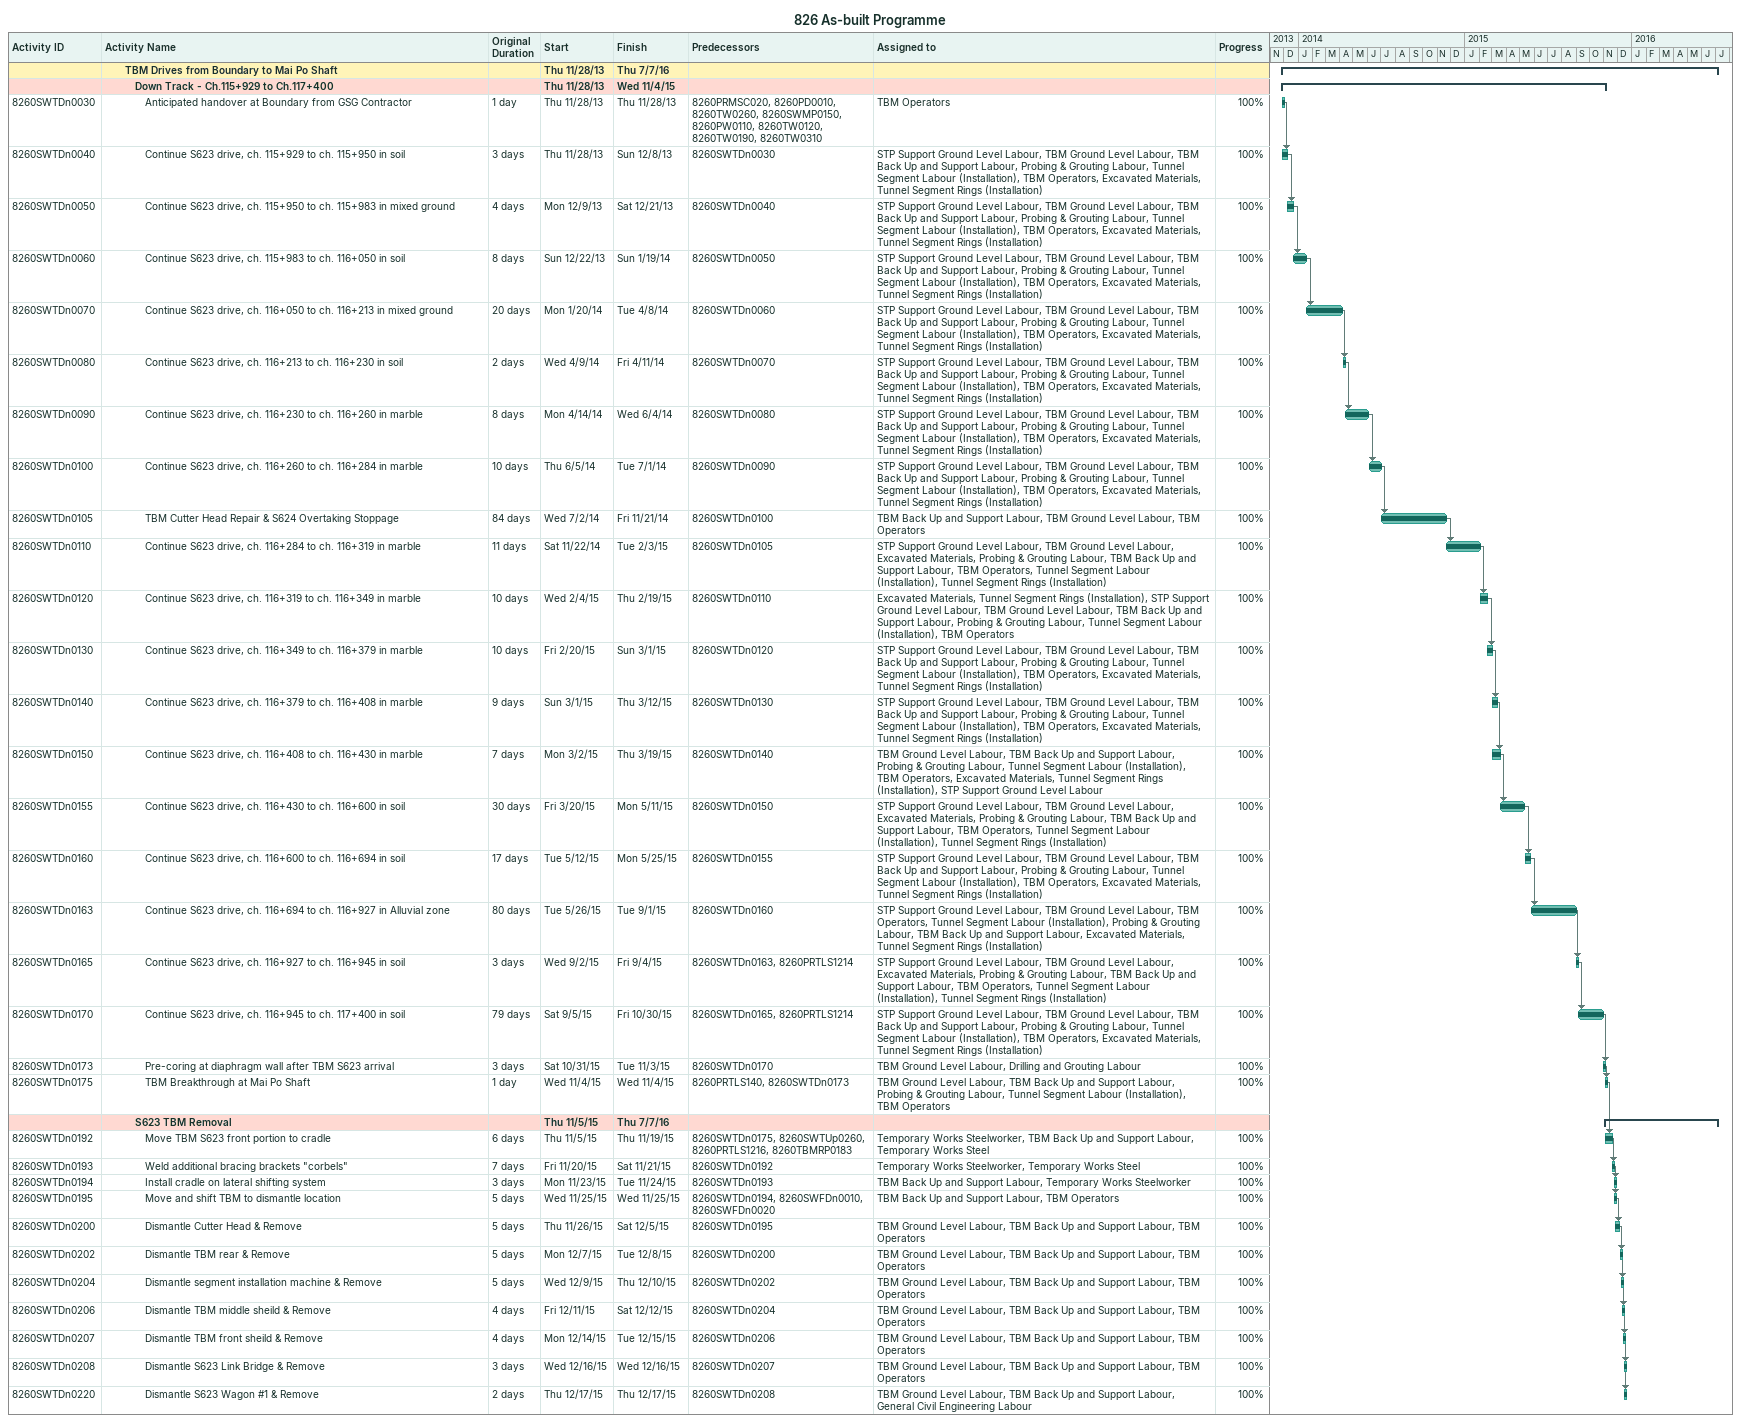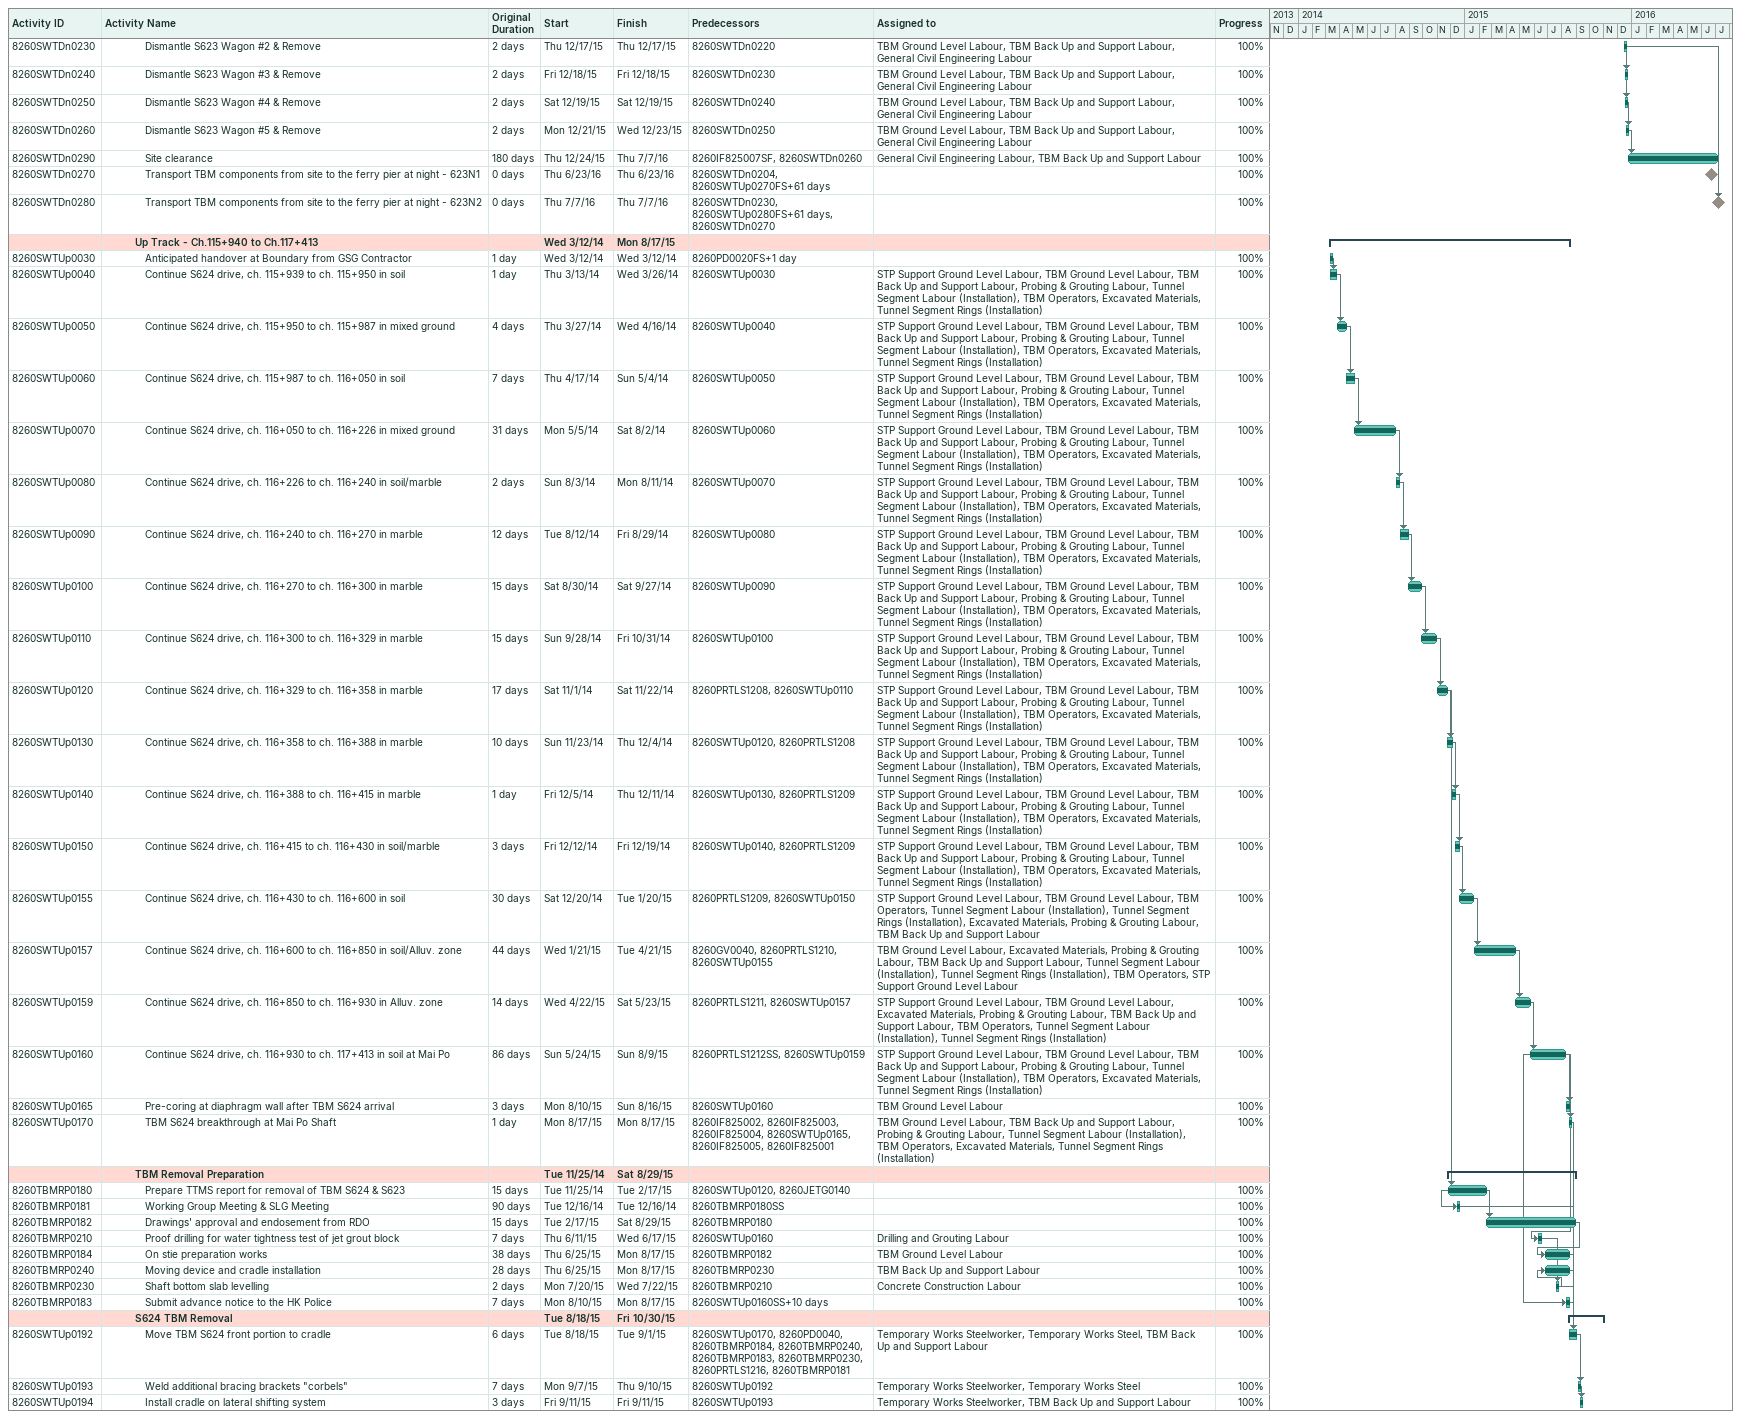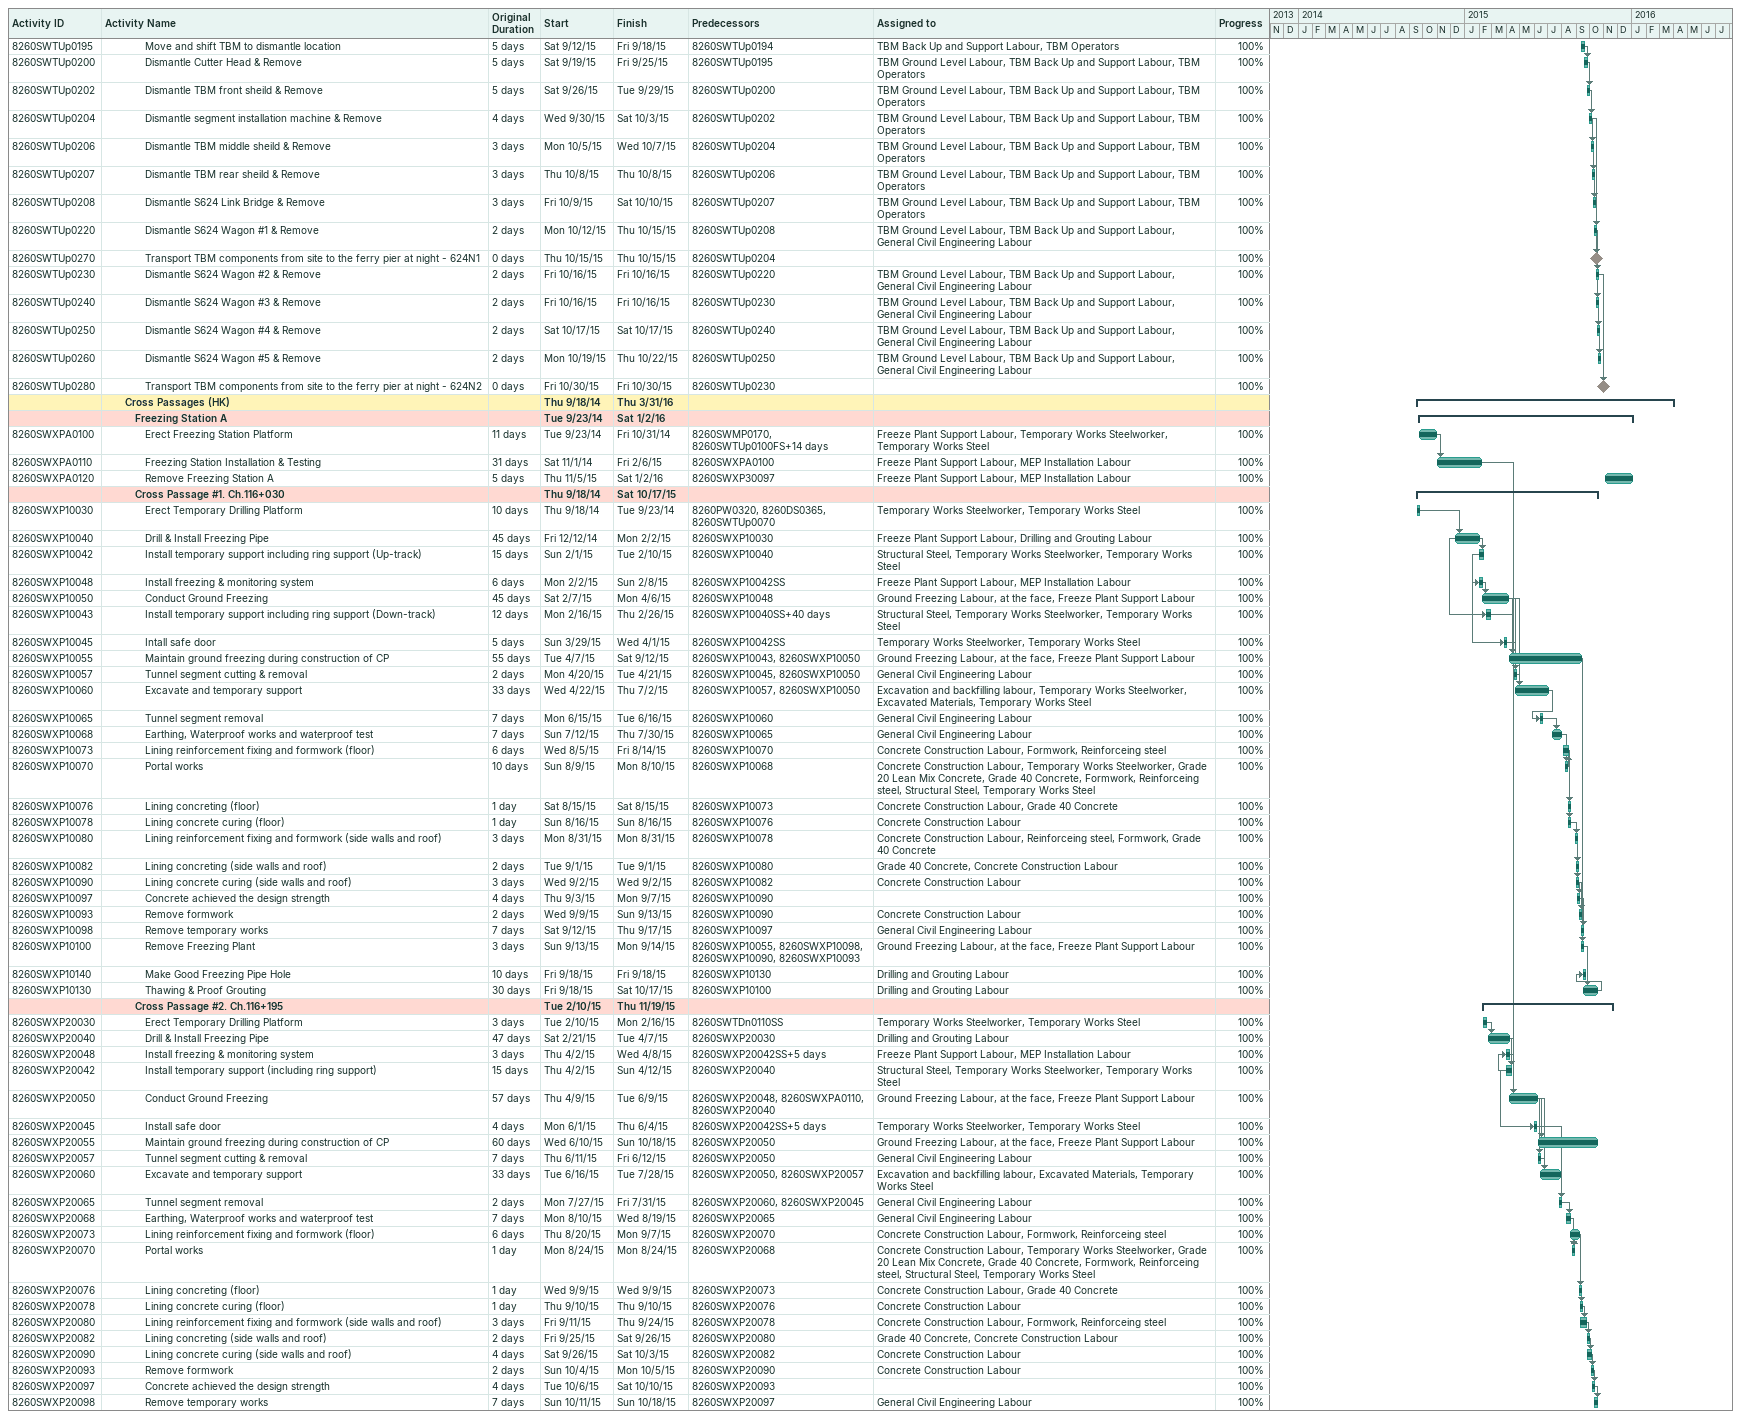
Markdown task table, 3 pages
826 As-built Programme

| ID | Level | Task | Original duration | Start | Finish | Predecessors | Resources | % complete |
|---|---|---|---|---|---|---|---|---|
|  | 3 | **TBM Drives from Boundary to Mai Po Shaft** |  | 2013-11-28 | 2016-07-07 |  |  |  |
|  | 4 | **Down Track - Ch.115+929 to Ch.117+400** |  | 2013-11-28 | 2015-11-04 |  |  |  |
| 8260SWTDn0030 | 5 | Anticipated handover at Boundary from GSG Contractor | 1d | 2013-11-28 | 2013-11-28 | 8260PRMSC020, 8260PD0010, 8260TW0260, 8260SWMP0150, 8260PW0110, 8260TW0120, 8260TW0190, 8260TW0310 | TBM Operators | 100 |
| 8260SWTDn0040 | 5 | Continue S623 drive, ch. 115+929 to ch. 115+950 in soil | 3d | 2013-11-28 | 2013-12-08 | 8260SWTDn0030 | STP Support Ground Level Labour, TBM Ground Level Labour, TBM Back Up and Support Labour, Probing & Grouting Labour, Tunnel Segment Labour (Installation), TBM Operators, Excavated Materials, Tunnel Segment Rings (Installation) | 100 |
| 8260SWTDn0050 | 5 | Continue S623 drive, ch. 115+950 to ch. 115+983 in mixed ground | 4d | 2013-12-09 | 2013-12-21 | 8260SWTDn0040 | STP Support Ground Level Labour, TBM Ground Level Labour, TBM Back Up and Support Labour, Probing & Grouting Labour, Tunnel Segment Labour (Installation), TBM Operators, Excavated Materials, Tunnel Segment Rings (Installation) | 100 |
| 8260SWTDn0060 | 5 | Continue S623 drive, ch. 115+983 to ch. 116+050 in soil | 8d | 2013-12-22 | 2014-01-19 | 8260SWTDn0050 | STP Support Ground Level Labour, TBM Ground Level Labour, TBM Back Up and Support Labour, Probing & Grouting Labour, Tunnel Segment Labour (Installation), TBM Operators, Excavated Materials, Tunnel Segment Rings (Installation) | 100 |
| 8260SWTDn0070 | 5 | Continue S623 drive, ch. 116+050 to ch. 116+213 in mixed ground | 20d | 2014-01-20 | 2014-04-08 | 8260SWTDn0060 | STP Support Ground Level Labour, TBM Ground Level Labour, TBM Back Up and Support Labour, Probing & Grouting Labour, Tunnel Segment Labour (Installation), TBM Operators, Excavated Materials, Tunnel Segment Rings (Installation) | 100 |
| 8260SWTDn0080 | 5 | Continue S623 drive, ch. 116+213 to ch. 116+230 in soil | 2d | 2014-04-09 | 2014-04-11 | 8260SWTDn0070 | STP Support Ground Level Labour, TBM Ground Level Labour, TBM Back Up and Support Labour, Probing & Grouting Labour, Tunnel Segment Labour (Installation), TBM Operators, Excavated Materials, Tunnel Segment Rings (Installation) | 100 |
| 8260SWTDn0090 | 5 | Continue S623 drive, ch. 116+230 to ch. 116+260 in marble | 8d | 2014-04-14 | 2014-06-04 | 8260SWTDn0080 | STP Support Ground Level Labour, TBM Ground Level Labour, TBM Back Up and Support Labour, Probing & Grouting Labour, Tunnel Segment Labour (Installation), TBM Operators, Excavated Materials, Tunnel Segment Rings (Installation) | 100 |
| 8260SWTDn0100 | 5 | Continue S623 drive, ch. 116+260 to ch. 116+284 in marble | 10d | 2014-06-05 | 2014-07-01 | 8260SWTDn0090 | STP Support Ground Level Labour, TBM Ground Level Labour, TBM Back Up and Support Labour, Probing & Grouting Labour, Tunnel Segment Labour (Installation), TBM Operators, Excavated Materials, Tunnel Segment Rings (Installation) | 100 |
| 8260SWTDn0105 | 5 | TBM Cutter Head Repair & S624 Overtaking Stoppage | 84d | 2014-07-02 | 2014-11-21 | 8260SWTDn0100 | TBM Back Up and Support Labour, TBM Ground Level Labour, TBM Operators | 100 |
| 8260SWTDn0110 | 5 | Continue S623 drive, ch. 116+284 to ch. 116+319 in marble | 11d | 2014-11-22 | 2015-02-03 | 8260SWTDn0105 | STP Support Ground Level Labour, TBM Ground Level Labour, Excavated Materials, Probing & Grouting Labour, TBM Back Up and Support Labour, TBM Operators, Tunnel Segment Labour (Installation), Tunnel Segment Rings (Installation) | 100 |
| 8260SWTDn0120 | 5 | Continue S623 drive, ch. 116+319 to ch. 116+349 in marble | 10d | 2015-02-04 | 2015-02-19 | 8260SWTDn0110 | Excavated Materials, Tunnel Segment Rings (Installation), STP Support Ground Level Labour, TBM Ground Level Labour, TBM Back Up and Support Labour, Probing & Grouting Labour, Tunnel Segment Labour (Installation), TBM Operators | 100 |
| 8260SWTDn0130 | 5 | Continue S623 drive, ch. 116+349 to ch. 116+379 in marble | 10d | 2015-02-20 | 2015-03-01 | 8260SWTDn0120 | STP Support Ground Level Labour, TBM Ground Level Labour, TBM Back Up and Support Labour, Probing & Grouting Labour, Tunnel Segment Labour (Installation), TBM Operators, Excavated Materials, Tunnel Segment Rings (Installation) | 100 |
| 8260SWTDn0140 | 5 | Continue S623 drive, ch. 116+379 to ch. 116+408 in marble | 9d | 2015-03-01 | 2015-03-12 | 8260SWTDn0130 | STP Support Ground Level Labour, TBM Ground Level Labour, TBM Back Up and Support Labour, Probing & Grouting Labour, Tunnel Segment Labour (Installation), TBM Operators, Excavated Materials, Tunnel Segment Rings (Installation) | 100 |
| 8260SWTDn0150 | 5 | Continue S623 drive, ch. 116+408 to ch. 116+430 in marble | 7d | 2015-03-02 | 2015-03-19 | 8260SWTDn0140 | TBM Ground Level Labour, TBM Back Up and Support Labour, Probing & Grouting Labour, Tunnel Segment Labour (Installation), TBM Operators, Excavated Materials, Tunnel Segment Rings (Installation), STP Support Ground Level Labour | 100 |
| 8260SWTDn0155 | 5 | Continue S623 drive, ch. 116+430 to ch. 116+600 in soil | 30d | 2015-03-20 | 2015-05-11 | 8260SWTDn0150 | STP Support Ground Level Labour, TBM Ground Level Labour, Excavated Materials, Probing & Grouting Labour, TBM Back Up and Support Labour, TBM Operators, Tunnel Segment Labour (Installation), Tunnel Segment Rings (Installation) | 100 |
| 8260SWTDn0160 | 5 | Continue S623 drive, ch. 116+600 to ch. 116+694 in soil | 17d | 2015-05-12 | 2015-05-25 | 8260SWTDn0155 | STP Support Ground Level Labour, TBM Ground Level Labour, TBM Back Up and Support Labour, Probing & Grouting Labour, Tunnel Segment Labour (Installation), TBM Operators, Excavated Materials, Tunnel Segment Rings (Installation) | 100 |
| 8260SWTDn0163 | 5 | Continue S623 drive, ch. 116+694 to ch. 116+927 in Alluvial zone | 80d | 2015-05-26 | 2015-09-01 | 8260SWTDn0160 | STP Support Ground Level Labour, TBM Ground Level Labour, TBM Operators, Tunnel Segment Labour (Installation), Probing & Grouting Labour, TBM Back Up and Support Labour, Excavated Materials, Tunnel Segment Rings (Installation) | 100 |
| 8260SWTDn0165 | 5 | Continue S623 drive, ch. 116+927 to ch. 116+945 in soil | 3d | 2015-09-02 | 2015-09-04 | 8260SWTDn0163, 8260PRTLS1214 | STP Support Ground Level Labour, TBM Ground Level Labour, Excavated Materials, Probing & Grouting Labour, TBM Back Up and Support Labour, TBM Operators, Tunnel Segment Labour (Installation), Tunnel Segment Rings (Installation) | 100 |
| 8260SWTDn0170 | 5 | Continue S623 drive, ch. 116+945 to ch. 117+400 in soil | 79d | 2015-09-05 | 2015-10-30 | 8260SWTDn0165, 8260PRTLS1214 | STP Support Ground Level Labour, TBM Ground Level Labour, TBM Back Up and Support Labour, Probing & Grouting Labour, Tunnel Segment Labour (Installation), TBM Operators, Excavated Materials, Tunnel Segment Rings (Installation) | 100 |
| 8260SWTDn0173 | 5 | Pre-coring at diaphragm wall after TBM S623 arrival | 3d | 2015-10-31 | 2015-11-03 | 8260SWTDn0170 | TBM Ground Level Labour, Drilling and Grouting Labour | 100 |
| 8260SWTDn0175 | 5 | TBM Breakthrough at Mai Po Shaft | 1d | 2015-11-04 | 2015-11-04 | 8260PRTLS140, 8260SWTDn0173 | TBM Ground Level Labour, TBM Back Up and Support Labour, Probing & Grouting Labour, Tunnel Segment Labour (Installation), TBM Operators | 100 |
|  | 4 | **S623 TBM Removal** |  | 2015-11-05 | 2016-07-07 |  |  |  |
| 8260SWTDn0192 | 5 | Move TBM S623 front portion to cradle | 6d | 2015-11-05 | 2015-11-19 | 8260SWTDn0175, 8260SWTUp0260, 8260PRTLS1216, 8260TBMRP0183 | Temporary Works Steelworker, TBM Back Up and Support Labour, Temporary Works Steel | 100 |
| 8260SWTDn0193 | 5 | Weld additional bracing brackets "corbels" | 7d | 2015-11-20 | 2015-11-21 | 8260SWTDn0192 | Temporary Works Steelworker, Temporary Works Steel | 100 |
| 8260SWTDn0194 | 5 | Install cradle on lateral shifting system | 3d | 2015-11-23 | 2015-11-24 | 8260SWTDn0193 | TBM Back Up and Support Labour, Temporary Works Steelworker | 100 |
| 8260SWTDn0195 | 5 | Move and shift TBM to dismantle location | 5d | 2015-11-25 | 2015-11-25 | 8260SWTDn0194, 8260SWFDn0010, 8260SWFDn0020 | TBM Back Up and Support Labour, TBM Operators | 100 |
| 8260SWTDn0200 | 5 | Dismantle Cutter Head & Remove | 5d | 2015-11-26 | 2015-12-05 | 8260SWTDn0195 | TBM Ground Level Labour, TBM Back Up and Support Labour, TBM Operators | 100 |
| 8260SWTDn0202 | 5 | Dismantle TBM rear & Remove | 5d | 2015-12-07 | 2015-12-08 | 8260SWTDn0200 | TBM Ground Level Labour, TBM Back Up and Support Labour, TBM Operators | 100 |
| 8260SWTDn0204 | 5 | Dismantle segment installation machine & Remove | 5d | 2015-12-09 | 2015-12-10 | 8260SWTDn0202 | TBM Ground Level Labour, TBM Back Up and Support Labour, TBM Operators | 100 |
| 8260SWTDn0206 | 5 | Dismantle TBM middle sheild & Remove | 4d | 2015-12-11 | 2015-12-12 | 8260SWTDn0204 | TBM Ground Level Labour, TBM Back Up and Support Labour, TBM Operators | 100 |
| 8260SWTDn0207 | 5 | Dismantle TBM front sheild & Remove | 4d | 2015-12-14 | 2015-12-15 | 8260SWTDn0206 | TBM Ground Level Labour, TBM Back Up and Support Labour, TBM Operators | 100 |
| 8260SWTDn0208 | 5 | Dismantle S623 Link Bridge & Remove | 3d | 2015-12-16 | 2015-12-16 | 8260SWTDn0207 | TBM Ground Level Labour, TBM Back Up and Support Labour, TBM Operators | 100 |
| 8260SWTDn0220 | 5 | Dismantle S623 Wagon #1 & Remove | 2d | 2015-12-17 | 2015-12-17 | 8260SWTDn0208 | TBM Ground Level Labour, TBM Back Up and Support Labour, General Civil Engineering Labour | 100 |
| 8260SWTDn0230 | 5 | Dismantle S623 Wagon #2 & Remove | 2d | 2015-12-17 | 2015-12-17 | 8260SWTDn0220 | TBM Ground Level Labour, TBM Back Up and Support Labour, General Civil Engineering Labour | 100 |
| 8260SWTDn0240 | 5 | Dismantle S623 Wagon #3 & Remove | 2d | 2015-12-18 | 2015-12-18 | 8260SWTDn0230 | TBM Ground Level Labour, TBM Back Up and Support Labour, General Civil Engineering Labour | 100 |
| 8260SWTDn0250 | 5 | Dismantle S623 Wagon #4 & Remove | 2d | 2015-12-19 | 2015-12-19 | 8260SWTDn0240 | TBM Ground Level Labour, TBM Back Up and Support Labour, General Civil Engineering Labour | 100 |
| 8260SWTDn0260 | 5 | Dismantle S623 Wagon #5 & Remove | 2d | 2015-12-21 | 2015-12-23 | 8260SWTDn0250 | TBM Ground Level Labour, TBM Back Up and Support Labour, General Civil Engineering Labour | 100 |
| 8260SWTDn0290 | 5 | Site clearance | 180d | 2015-12-24 | 2016-07-07 | 8260IF825007SF, 8260SWTDn0260 | General Civil Engineering Labour, TBM Back Up and Support Labour | 100 |
| 8260SWTDn0270 | 5 | Transport TBM components from site to the ferry pier at night - 623N1 | 0d | 2016-06-23 | 2016-06-23 | 8260SWTDn0204, 8260SWTUp0270FS+61d |  | 100 |
| 8260SWTDn0280 | 5 | Transport TBM components from site to the ferry pier at night - 623N2 | 0d | 2016-07-07 | 2016-07-07 | 8260SWTDn0230, 8260SWTUp0280FS+61d, 8260SWTDn0270 |  | 100 |
|  | 4 | **Up Track - Ch.115+940 to Ch.117+413** |  | 2014-03-12 | 2015-08-17 |  |  |  |
| 8260SWTUp0030 | 5 | Anticipated handover at Boundary from GSG Contractor | 1d | 2014-03-12 | 2014-03-12 | 8260PD0020FS+1d |  | 100 |
| 8260SWTUp0040 | 5 | Continue S624 drive, ch. 115+939 to ch. 115+950 in soil | 1d | 2014-03-13 | 2014-03-26 | 8260SWTUp0030 | STP Support Ground Level Labour, TBM Ground Level Labour, TBM Back Up and Support Labour, Probing & Grouting Labour, Tunnel Segment Labour (Installation), TBM Operators, Excavated Materials, Tunnel Segment Rings (Installation) | 100 |
| 8260SWTUp0050 | 5 | Continue S624 drive, ch. 115+950 to ch. 115+987 in mixed ground | 4d | 2014-03-27 | 2014-04-16 | 8260SWTUp0040 | STP Support Ground Level Labour, TBM Ground Level Labour, TBM Back Up and Support Labour, Probing & Grouting Labour, Tunnel Segment Labour (Installation), TBM Operators, Excavated Materials, Tunnel Segment Rings (Installation) | 100 |
| 8260SWTUp0060 | 5 | Continue S624 drive, ch. 115+987 to ch. 116+050 in soil | 7d | 2014-04-17 | 2014-05-04 | 8260SWTUp0050 | STP Support Ground Level Labour, TBM Ground Level Labour, TBM Back Up and Support Labour, Probing & Grouting Labour, Tunnel Segment Labour (Installation), TBM Operators, Excavated Materials, Tunnel Segment Rings (Installation) | 100 |
| 8260SWTUp0070 | 5 | Continue S624 drive, ch. 116+050 to ch. 116+226 in mixed ground | 31d | 2014-05-05 | 2014-08-02 | 8260SWTUp0060 | STP Support Ground Level Labour, TBM Ground Level Labour, TBM Back Up and Support Labour, Probing & Grouting Labour, Tunnel Segment Labour (Installation), TBM Operators, Excavated Materials, Tunnel Segment Rings (Installation) | 100 |
| 8260SWTUp0080 | 5 | Continue S624 drive, ch. 116+226 to ch. 116+240 in soil/marble | 2d | 2014-08-03 | 2014-08-11 | 8260SWTUp0070 | STP Support Ground Level Labour, TBM Ground Level Labour, TBM Back Up and Support Labour, Probing & Grouting Labour, Tunnel Segment Labour (Installation), TBM Operators, Excavated Materials, Tunnel Segment Rings (Installation) | 100 |
| 8260SWTUp0090 | 5 | Continue S624 drive, ch. 116+240 to ch. 116+270 in marble | 12d | 2014-08-12 | 2014-08-29 | 8260SWTUp0080 | STP Support Ground Level Labour, TBM Ground Level Labour, TBM Back Up and Support Labour, Probing & Grouting Labour, Tunnel Segment Labour (Installation), TBM Operators, Excavated Materials, Tunnel Segment Rings (Installation) | 100 |
| 8260SWTUp0100 | 5 | Continue S624 drive, ch. 116+270 to ch. 116+300 in marble | 15d | 2014-08-30 | 2014-09-27 | 8260SWTUp0090 | STP Support Ground Level Labour, TBM Ground Level Labour, TBM Back Up and Support Labour, Probing & Grouting Labour, Tunnel Segment Labour (Installation), TBM Operators, Excavated Materials, Tunnel Segment Rings (Installation) | 100 |
| 8260SWTUp0110 | 5 | Continue S624 drive, ch. 116+300 to ch. 116+329 in marble | 15d | 2014-09-28 | 2014-10-31 | 8260SWTUp0100 | STP Support Ground Level Labour, TBM Ground Level Labour, TBM Back Up and Support Labour, Probing & Grouting Labour, Tunnel Segment Labour (Installation), TBM Operators, Excavated Materials, Tunnel Segment Rings (Installation) | 100 |
| 8260SWTUp0120 | 5 | Continue S624 drive, ch. 116+329 to ch. 116+358 in marble | 17d | 2014-11-01 | 2014-11-22 | 8260PRTLS1208, 8260SWTUp0110 | STP Support Ground Level Labour, TBM Ground Level Labour, TBM Back Up and Support Labour, Probing & Grouting Labour, Tunnel Segment Labour (Installation), TBM Operators, Excavated Materials, Tunnel Segment Rings (Installation) | 100 |
| 8260SWTUp0130 | 5 | Continue S624 drive, ch. 116+358 to ch. 116+388 in marble | 10d | 2014-11-23 | 2014-12-04 | 8260SWTUp0120, 8260PRTLS1208 | STP Support Ground Level Labour, TBM Ground Level Labour, TBM Back Up and Support Labour, Probing & Grouting Labour, Tunnel Segment Labour (Installation), TBM Operators, Excavated Materials, Tunnel Segment Rings (Installation) | 100 |
| 8260SWTUp0140 | 5 | Continue S624 drive, ch. 116+388 to ch. 116+415 in marble | 1d | 2014-12-05 | 2014-12-11 | 8260SWTUp0130, 8260PRTLS1209 | STP Support Ground Level Labour, TBM Ground Level Labour, TBM Back Up and Support Labour, Probing & Grouting Labour, Tunnel Segment Labour (Installation), TBM Operators, Excavated Materials, Tunnel Segment Rings (Installation) | 100 |
| 8260SWTUp0150 | 5 | Continue S624 drive, ch. 116+415 to ch. 116+430 in soil/marble | 3d | 2014-12-12 | 2014-12-19 | 8260SWTUp0140, 8260PRTLS1209 | STP Support Ground Level Labour, TBM Ground Level Labour, TBM Back Up and Support Labour, Probing & Grouting Labour, Tunnel Segment Labour (Installation), TBM Operators, Excavated Materials, Tunnel Segment Rings (Installation) | 100 |
| 8260SWTUp0155 | 5 | Continue S624 drive, ch. 116+430 to ch. 116+600 in soil | 30d | 2014-12-20 | 2015-01-20 | 8260PRTLS1209, 8260SWTUp0150 | STP Support Ground Level Labour, TBM Ground Level Labour, TBM Operators, Tunnel Segment Labour (Installation), Tunnel Segment Rings (Installation), Excavated Materials, Probing & Grouting Labour, TBM Back Up and Support Labour | 100 |
| 8260SWTUp0157 | 5 | Continue S624 drive, ch. 116+600 to ch. 116+850 in soil/Alluv. zone | 44d | 2015-01-21 | 2015-04-21 | 8260GV0040, 8260PRTLS1210, 8260SWTUp0155 | TBM Ground Level Labour, Excavated Materials, Probing & Grouting Labour, TBM Back Up and Support Labour, Tunnel Segment Labour (Installation), Tunnel Segment Rings (Installation), TBM Operators, STP Support Ground Level Labour | 100 |
| 8260SWTUp0159 | 5 | Continue S624 drive, ch. 116+850 to ch. 116+930 in Alluv. zone | 14d | 2015-04-22 | 2015-05-23 | 8260PRTLS1211, 8260SWTUp0157 | STP Support Ground Level Labour, TBM Ground Level Labour, Excavated Materials, Probing & Grouting Labour, TBM Back Up and Support Labour, TBM Operators, Tunnel Segment Labour (Installation), Tunnel Segment Rings (Installation) | 100 |
| 8260SWTUp0160 | 5 | Continue S624 drive, ch. 116+930 to ch. 117+413 in soil at Mai Po | 86d | 2015-05-24 | 2015-08-09 | 8260PRTLS1212SS, 8260SWTUp0159 | STP Support Ground Level Labour, TBM Ground Level Labour, TBM Back Up and Support Labour, Probing & Grouting Labour, Tunnel Segment Labour (Installation), TBM Operators, Excavated Materials, Tunnel Segment Rings (Installation) | 100 |
| 8260SWTUp0165 | 5 | Pre-coring at diaphragm wall after TBM S624 arrival | 3d | 2015-08-10 | 2015-08-16 | 8260SWTUp0160 | TBM Ground Level Labour | 100 |
| 8260SWTUp0170 | 5 | TBM S624 breakthrough at Mai Po Shaft | 1d | 2015-08-17 | 2015-08-17 | 8260IF825002, 8260IF825003, 8260IF825004, 8260SWTUp0165, 8260IF825005, 8260IF825001 | TBM Ground Level Labour, TBM Back Up and Support Labour, Probing & Grouting Labour, Tunnel Segment Labour (Installation), TBM Operators, Excavated Materials, Tunnel Segment Rings (Installation) | 100 |
|  | 4 | **TBM Removal Preparation** |  | 2014-11-25 | 2015-08-29 |  |  |  |
| 8260TBMRP0180 | 5 | Prepare TTMS report for removal of TBM S624 & S623 | 15d | 2014-11-25 | 2015-02-17 | 8260SWTUp0120, 8260JETG0140 |  | 100 |
| 8260TBMRP0181 | 5 | Working Group Meeting & SLG Meeting | 90d | 2014-12-16 | 2014-12-16 | 8260TBMRP0180SS |  | 100 |
| 8260TBMRP0182 | 5 | Drawings' approval and endosement from RDO | 15d | 2015-02-17 | 2015-08-29 | 8260TBMRP0180 |  | 100 |
| 8260TBMRP0210 | 5 | Proof drilling for water tightness test of jet grout block | 7d | 2015-06-11 | 2015-06-17 | 8260SWTUp0160 | Drilling and Grouting Labour | 100 |
| 8260TBMRP0184 | 5 | On stie preparation works | 38d | 2015-06-25 | 2015-08-17 | 8260TBMRP0182 | TBM Ground Level Labour | 100 |
| 8260TBMRP0240 | 5 | Moving device and cradle installation | 28d | 2015-06-25 | 2015-08-17 | 8260TBMRP0230 | TBM Back Up and Support Labour | 100 |
| 8260TBMRP0230 | 5 | Shaft bottom slab levelling | 2d | 2015-07-20 | 2015-07-22 | 8260TBMRP0210 | Concrete Construction Labour | 100 |
| 8260TBMRP0183 | 5 | Submit advance notice to the HK Police | 7d | 2015-08-10 | 2015-08-17 | 8260SWTUp0160SS+10d |  | 100 |
|  | 4 | **S624 TBM Removal** |  | 2015-08-18 | 2015-10-30 |  |  |  |
| 8260SWTUp0192 | 5 | Move TBM S624 front portion to cradle | 6d | 2015-08-18 | 2015-09-01 | 8260SWTUp0170, 8260PD0040, 8260TBMRP0184, 8260TBMRP0240, 8260TBMRP0183, 8260TBMRP0230, 8260PRTLS1216, 8260TBMRP0181 | Temporary Works Steelworker, Temporary Works Steel, TBM Back Up and Support Labour | 100 |
| 8260SWTUp0193 | 5 | Weld additional bracing brackets "corbels" | 7d | 2015-09-07 | 2015-09-10 | 8260SWTUp0192 | Temporary Works Steelworker, Temporary Works Steel | 100 |
| 8260SWTUp0194 | 5 | Install cradle on lateral shifting system | 3d | 2015-09-11 | 2015-09-11 | 8260SWTUp0193 | Temporary Works Steelworker, TBM Back Up and Support Labour | 100 |
| 8260SWTUp0195 | 5 | Move and shift TBM to dismantle location | 5d | 2015-09-12 | 2015-09-18 | 8260SWTUp0194 | TBM Back Up and Support Labour, TBM Operators | 100 |
| 8260SWTUp0200 | 5 | Dismantle Cutter Head & Remove | 5d | 2015-09-19 | 2015-09-25 | 8260SWTUp0195 | TBM Ground Level Labour, TBM Back Up and Support Labour, TBM Operators | 100 |
| 8260SWTUp0202 | 5 | Dismantle TBM front sheild & Remove | 5d | 2015-09-26 | 2015-09-29 | 8260SWTUp0200 | TBM Ground Level Labour, TBM Back Up and Support Labour, TBM Operators | 100 |
| 8260SWTUp0204 | 5 | Dismantle segment installation machine & Remove | 4d | 2015-09-30 | 2015-10-03 | 8260SWTUp0202 | TBM Ground Level Labour, TBM Back Up and Support Labour, TBM Operators | 100 |
| 8260SWTUp0206 | 5 | Dismantle TBM middle sheild & Remove | 3d | 2015-10-05 | 2015-10-07 | 8260SWTUp0204 | TBM Ground Level Labour, TBM Back Up and Support Labour, TBM Operators | 100 |
| 8260SWTUp0207 | 5 | Dismantle TBM rear sheild & Remove | 3d | 2015-10-08 | 2015-10-08 | 8260SWTUp0206 | TBM Ground Level Labour, TBM Back Up and Support Labour, TBM Operators | 100 |
| 8260SWTUp0208 | 5 | Dismantle S624 Link Bridge & Remove | 3d | 2015-10-09 | 2015-10-10 | 8260SWTUp0207 | TBM Ground Level Labour, TBM Back Up and Support Labour, TBM Operators | 100 |
| 8260SWTUp0220 | 5 | Dismantle S624 Wagon #1 & Remove | 2d | 2015-10-12 | 2015-10-15 | 8260SWTUp0208 | TBM Ground Level Labour, TBM Back Up and Support Labour, General Civil Engineering Labour | 100 |
| 8260SWTUp0270 | 5 | Transport TBM components from site to the ferry pier at night - 624N1 | 0d | 2015-10-15 | 2015-10-15 | 8260SWTUp0204 |  | 100 |
| 8260SWTUp0230 | 5 | Dismantle S624 Wagon #2 & Remove | 2d | 2015-10-16 | 2015-10-16 | 8260SWTUp0220 | TBM Ground Level Labour, TBM Back Up and Support Labour, General Civil Engineering Labour | 100 |
| 8260SWTUp0240 | 5 | Dismantle S624 Wagon #3 & Remove | 2d | 2015-10-16 | 2015-10-16 | 8260SWTUp0230 | TBM Ground Level Labour, TBM Back Up and Support Labour, General Civil Engineering Labour | 100 |
| 8260SWTUp0250 | 5 | Dismantle S624 Wagon #4 & Remove | 2d | 2015-10-17 | 2015-10-17 | 8260SWTUp0240 | TBM Ground Level Labour, TBM Back Up and Support Labour, General Civil Engineering Labour | 100 |
| 8260SWTUp0260 | 5 | Dismantle S624 Wagon #5 & Remove | 2d | 2015-10-19 | 2015-10-22 | 8260SWTUp0250 | TBM Ground Level Labour, TBM Back Up and Support Labour, General Civil Engineering Labour | 100 |
| 8260SWTUp0280 | 5 | Transport TBM components from site to the ferry pier at night - 624N2 | 0d | 2015-10-30 | 2015-10-30 | 8260SWTUp0230 |  | 100 |
|  | 3 | **Cross Passages (HK)** |  | 2014-09-18 | 2016-03-31 |  |  |  |
|  | 4 | **Freezing Station A** |  | 2014-09-23 | 2016-01-02 |  |  |  |
| 8260SWXPA0100 | 5 | Erect Freezing Station Platform | 11d | 2014-09-23 | 2014-10-31 | 8260SWMP0170, 8260SWTUp0100FS+14d | Freeze Plant Support Labour, Temporary Works Steelworker, Temporary Works Steel | 100 |
| 8260SWXPA0110 | 5 | Freezing Station Installation & Testing | 31d | 2014-11-01 | 2015-02-06 | 8260SWXPA0100 | Freeze Plant Support Labour, MEP Installation Labour | 100 |
| 8260SWXPA0120 | 5 | Remove Freezing Station A | 5d | 2015-11-05 | 2016-01-02 | 8260SWXP30097 | Freeze Plant Support Labour, MEP Installation Labour | 100 |
|  | 4 | **Cross Passage #1. Ch.116+030** |  | 2014-09-18 | 2015-10-17 |  |  |  |
| 8260SWXP10030 | 5 | Erect Temporary Drilling Platform | 10d | 2014-09-18 | 2014-09-23 | 8260PW0320, 8260DS0365, 8260SWTUp0070 | Temporary Works Steelworker, Temporary Works Steel | 100 |
| 8260SWXP10040 | 5 | Drill & Install Freezing Pipe | 45d | 2014-12-12 | 2015-02-02 | 8260SWXP10030 | Freeze Plant Support Labour, Drilling and Grouting Labour | 100 |
| 8260SWXP10042 | 5 | Install temporary support including ring support (Up-track) | 15d | 2015-02-01 | 2015-02-10 | 8260SWXP10040 | Structural Steel, Temporary Works Steelworker, Temporary Works Steel | 100 |
| 8260SWXP10048 | 5 | Install freezing & monitoring system | 6d | 2015-02-02 | 2015-02-08 | 8260SWXP10042SS | Freeze Plant Support Labour, MEP Installation Labour | 100 |
| 8260SWXP10050 | 5 | Conduct Ground Freezing | 45d | 2015-02-07 | 2015-04-06 | 8260SWXP10048 | Ground Freezing Labour, at the face, Freeze Plant Support Labour | 100 |
| 8260SWXP10043 | 5 | Install temporary support including ring support (Down-track) | 12d | 2015-02-16 | 2015-02-26 | 8260SWXP10040SS+40d | Structural Steel, Temporary Works Steelworker, Temporary Works Steel | 100 |
| 8260SWXP10045 | 5 | Intall safe door | 5d | 2015-03-29 | 2015-04-01 | 8260SWXP10042SS | Temporary Works Steelworker, Temporary Works Steel | 100 |
| 8260SWXP10055 | 5 | Maintain ground freezing during construction of CP | 55d | 2015-04-07 | 2015-09-12 | 8260SWXP10043, 8260SWXP10050 | Ground Freezing Labour, at the face, Freeze Plant Support Labour | 100 |
| 8260SWXP10057 | 5 | Tunnel segment cutting & removal | 2d | 2015-04-20 | 2015-04-21 | 8260SWXP10045, 8260SWXP10050 | General Civil Engineering Labour | 100 |
| 8260SWXP10060 | 5 | Excavate and temporary support | 33d | 2015-04-22 | 2015-07-02 | 8260SWXP10057, 8260SWXP10050 | Excavation and backfilling labour, Temporary Works Steelworker, Excavated Materials, Temporary Works Steel | 100 |
| 8260SWXP10065 | 5 | Tunnel segment removal | 7d | 2015-06-15 | 2015-06-16 | 8260SWXP10060 | General Civil Engineering Labour | 100 |
| 8260SWXP10068 | 5 | Earthing, Waterproof works and waterproof test | 7d | 2015-07-12 | 2015-07-30 | 8260SWXP10065 | General Civil Engineering Labour | 100 |
| 8260SWXP10073 | 5 | Lining reinforcement fixing and formwork (floor) | 6d | 2015-08-05 | 2015-08-14 | 8260SWXP10070 | Concrete Construction Labour, Formwork, Reinforceing steel | 100 |
| 8260SWXP10070 | 5 | Portal works | 10d | 2015-08-09 | 2015-08-10 | 8260SWXP10068 | Concrete Construction Labour, Temporary Works Steelworker, Grade 20 Lean Mix Concrete, Grade 40 Concrete, Formwork, Reinforceing steel, Structural Steel, Temporary Works Steel | 100 |
| 8260SWXP10076 | 5 | Lining concreting (floor) | 1d | 2015-08-15 | 2015-08-15 | 8260SWXP10073 | Concrete Construction Labour, Grade 40 Concrete | 100 |
| 8260SWXP10078 | 5 | Lining concrete curing (floor) | 1d | 2015-08-16 | 2015-08-16 | 8260SWXP10076 | Concrete Construction Labour | 100 |
| 8260SWXP10080 | 5 | Lining reinforcement fixing and formwork (side walls and roof) | 3d | 2015-08-31 | 2015-08-31 | 8260SWXP10078 | Concrete Construction Labour, Reinforceing steel, Formwork, Grade 40 Concrete | 100 |
| 8260SWXP10082 | 5 | Lining concreting (side walls and roof) | 2d | 2015-09-01 | 2015-09-01 | 8260SWXP10080 | Grade 40 Concrete, Concrete Construction Labour | 100 |
| 8260SWXP10090 | 5 | Lining concrete curing (side walls and roof) | 3d | 2015-09-02 | 2015-09-02 | 8260SWXP10082 | Concrete Construction Labour | 100 |
| 8260SWXP10097 | 5 | Concrete achieved the design strength | 4d | 2015-09-03 | 2015-09-07 | 8260SWXP10090 |  | 100 |
| 8260SWXP10093 | 5 | Remove formwork | 2d | 2015-09-09 | 2015-09-13 | 8260SWXP10090 | Concrete Construction Labour | 100 |
| 8260SWXP10098 | 5 | Remove temporary works | 7d | 2015-09-12 | 2015-09-17 | 8260SWXP10097 | General Civil Engineering Labour | 100 |
| 8260SWXP10100 | 5 | Remove Freezing Plant | 3d | 2015-09-13 | 2015-09-14 | 8260SWXP10055, 8260SWXP10098, 8260SWXP10090, 8260SWXP10093 | Ground Freezing Labour, at the face, Freeze Plant Support Labour | 100 |
| 8260SWXP10140 | 5 | Make Good Freezing Pipe Hole | 10d | 2015-09-18 | 2015-09-18 | 8260SWXP10130 | Drilling and Grouting Labour | 100 |
| 8260SWXP10130 | 5 | Thawing & Proof Grouting | 30d | 2015-09-18 | 2015-10-17 | 8260SWXP10100 | Drilling and Grouting Labour | 100 |
|  | 4 | **Cross Passage #2. Ch.116+195** |  | 2015-02-10 | 2015-11-19 |  |  |  |
| 8260SWXP20030 | 5 | Erect Temporary Drilling Platform | 3d | 2015-02-10 | 2015-02-16 | 8260SWTDn0110SS | Temporary Works Steelworker, Temporary Works Steel | 100 |
| 8260SWXP20040 | 5 | Drill & Install Freezing Pipe | 47d | 2015-02-21 | 2015-04-07 | 8260SWXP20030 | Drilling and Grouting Labour | 100 |
| 8260SWXP20048 | 5 | Install freezing & monitoring system | 3d | 2015-04-02 | 2015-04-08 | 8260SWXP20042SS+5d | Freeze Plant Support Labour, MEP Installation Labour | 100 |
| 8260SWXP20042 | 5 | Install temporary support (including ring support) | 15d | 2015-04-02 | 2015-04-12 | 8260SWXP20040 | Structural Steel, Temporary Works Steelworker, Temporary Works Steel | 100 |
| 8260SWXP20050 | 5 | Conduct Ground Freezing | 57d | 2015-04-09 | 2015-06-09 | 8260SWXP20048, 8260SWXPA0110, 8260SWXP20040 | Ground Freezing Labour, at the face, Freeze Plant Support Labour | 100 |
| 8260SWXP20045 | 5 | Install safe door | 4d | 2015-06-01 | 2015-06-04 | 8260SWXP20042SS+5d | Temporary Works Steelworker, Temporary Works Steel | 100 |
| 8260SWXP20055 | 5 | Maintain ground freezing during construction of CP | 60d | 2015-06-10 | 2015-10-18 | 8260SWXP20050 | Ground Freezing Labour, at the face, Freeze Plant Support Labour | 100 |
| 8260SWXP20057 | 5 | Tunnel segment cutting & removal | 7d | 2015-06-11 | 2015-06-12 | 8260SWXP20050 | General Civil Engineering Labour | 100 |
| 8260SWXP20060 | 5 | Excavate and temporary support | 33d | 2015-06-16 | 2015-07-28 | 8260SWXP20050, 8260SWXP20057 | Excavation and backfilling labour, Excavated Materials, Temporary Works Steel | 100 |
| 8260SWXP20065 | 5 | Tunnel segment removal | 2d | 2015-07-27 | 2015-07-31 | 8260SWXP20060, 8260SWXP20045 | General Civil Engineering Labour | 100 |
| 8260SWXP20068 | 5 | Earthing, Waterproof works and waterproof test | 7d | 2015-08-10 | 2015-08-19 | 8260SWXP20065 | General Civil Engineering Labour | 100 |
| 8260SWXP20073 | 5 | Lining reinforcement fixing and formwork (floor) | 6d | 2015-08-20 | 2015-09-07 | 8260SWXP20070 | Concrete Construction Labour, Formwork, Reinforceing steel | 100 |
| 8260SWXP20070 | 5 | Portal works | 1d | 2015-08-24 | 2015-08-24 | 8260SWXP20068 | Concrete Construction Labour, Temporary Works Steelworker, Grade 20 Lean Mix Concrete, Grade 40 Concrete, Formwork, Reinforceing steel, Structural Steel, Temporary Works Steel | 100 |
| 8260SWXP20076 | 5 | Lining concreting (floor) | 1d | 2015-09-09 | 2015-09-09 | 8260SWXP20073 | Concrete Construction Labour, Grade 40 Concrete | 100 |
| 8260SWXP20078 | 5 | Lining concrete curing (floor) | 1d | 2015-09-10 | 2015-09-10 | 8260SWXP20076 | Concrete Construction Labour | 100 |
| 8260SWXP20080 | 5 | Lining reinforcement fixing and formwork (side walls and roof) | 3d | 2015-09-11 | 2015-09-24 | 8260SWXP20078 | Concrete Construction Labour, Formwork, Reinforceing steel | 100 |
| 8260SWXP20082 | 5 | Lining concreting (side walls and roof) | 2d | 2015-09-25 | 2015-09-26 | 8260SWXP20080 | Grade 40 Concrete, Concrete Construction Labour | 100 |
| 8260SWXP20090 | 5 | Lining concrete curing (side walls and roof) | 4d | 2015-09-26 | 2015-10-03 | 8260SWXP20082 | Concrete Construction Labour | 100 |
| 8260SWXP20093 | 5 | Remove formwork | 2d | 2015-10-04 | 2015-10-05 | 8260SWXP20090 | Concrete Construction Labour | 100 |
| 8260SWXP20097 | 5 | Concrete achieved the design strength | 4d | 2015-10-06 | 2015-10-10 | 8260SWXP20093 |  | 100 |
| 8260SWXP20098 | 5 | Remove temporary works | 7d | 2015-10-11 | 2015-10-18 | 8260SWXP20097 | General Civil Engineering Labour | 100 |
